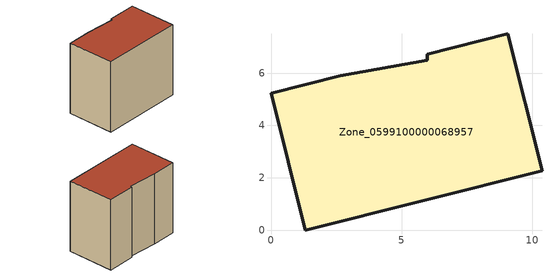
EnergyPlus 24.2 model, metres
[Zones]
Zone_0599100000068957
 floor ground (C_G): 5.98,6.73 9.06,7.5 10.37,2.26 1.3,0 0,5.23 2.66,5.89 5.98,6.49 z0
 wall outside (C_F): 1.3,0 10.37,2.26 9.06,7.5 5.98,6.73 5.98,6.49 2.66,5.89 0,5.23 1.3,0 z0:8.24
 roof outside (C_R): 9.06,7.5 5.98,6.73 5.98,6.49 2.66,5.89 0,5.23 1.3,0 10.37,2.26 z8.24
[BUILDING]
Pand.0599100000068957: North Axis=0; Terrain=City; Loads Convergence Tolerance Value=0.04; Temperature Convergence Tolerance Value=0.4; Solar Distribution=FullExterior; Maximum Number of Warmup Days=25; Minimum Number of Warmup Days=1
[Site:Location]
Rotterdam.The.Hague.AP_ZH_NLD Design_Conditions: Latitude=51.96; Longitude=4.45; Time Zone=1; Elevation=-4.5
[SITE:GROUNDTEMPERATURE:BUILDINGSURFACE]
18, 18, 18, 18, 18, 18, 18, 18, 18, 18, 18, 18
[MATERIAL] Thermal Absorptance=0.9; Solar Absorptance=0.7; Visible Absorptance=0.7
Name | Roughness | Thickness | Conductivity | Density | Specific Heat
G.TC.1975-1991 | MediumSmooth | 0.15 | 0.288461 | 540 | 1210
F.TC.1975-1991 | Rough | 0.3 | 0.230769 | 1920 | 840
R.TC.1975-1991 | MediumRough | 0.2 | 0.153846 | 1500 | 1000
[CONSTRUCTION]
C_G: G.TC.1975-1991
C_F: F.TC.1975-1991
C_R: R.TC.1975-1991
[ZONE]
Zone_0599100000068957: Type=1; Multiplier=1; Ceiling Height=Autocalculate; Volume=Autocalculate; Floor Area=autocalculate; Part of Total Floor Area=Yes
[ZONEINFILTRATION:DESIGNFLOWRATE]
Infil_Zone_0599100000068957: Zone or ZoneList or Space or SpaceList=Zone_0599100000068957; Schedule=AlwaysOn; Design Flow Rate Calculation Method=Flow/Area; Flow Rate per Floor Area=0.003; Constant Term Coefficient=1; Temperature Term Coefficient=0; Velocity Term Coefficient=0; Velocity Squared Term Coefficient=0
[HVACTEMPLATE:ZONE:IDEALLOADSAIRSYSTEM]
Zone_0599100000068957: Maximum Heating Supply Air Temperature=50; Minimum Cooling Supply Air Temperature=13; Maximum Heating Supply Air Humidity Ratio=0.0156; Minimum Cooling Supply Air Humidity Ratio=0.0077; Heating Limit=NoLimit; Cooling Limit=NoLimit; Dehumidification Control Type=ConstantSensibleHeatRatio; Cooling Sensible Heat Ratio=0.7; Dehumidification Setpoint=60; Humidification Control Type=None; Humidification Setpoint=30; Outdoor Air Method=None; Outdoor Air Flow Rate per Person=0.00944; Outdoor Air Flow Rate per Zone Floor Area=0; Outdoor Air Flow Rate per Zone=0; Demand Controlled Ventilation Type=None; Outdoor Air Economizer Type=NoEconomizer; Heat Recovery Type=None; Sensible Heat Recovery Effectiveness=0.7; Latent Heat Recovery Effectiveness=0.65
[ZONECONTROL:THERMOSTAT]
ThermostatControl_Zone_0599100000068957: Zone or ZoneList=Zone_0599100000068957; Control Type Schedule=DualSetpointControlType; Control 1=Thermostat_Zone_0599100000068957; Temperature Difference Between Cutout And Setpoint=0
[THERMOSTATSETPOINT:DUALSETPOINT]
Thermostat_Zone_0599100000068957: Heating Setpoint Temperature Schedule=HeatingSetpoint_Zone_0599100000068957; Cooling Setpoint Temperature Schedule=CoolingSetpoint_Zone_0599100000068957
[SCHEDULE:COMPACT]
HeatingSetpoint_Zone_0599100000068957: Through: 12/31, For: AllDays, Until: 24:00, 21
CoolingSetpoint_Zone_0599100000068957: Through: 12/31, For: AllDays, Until: 24:00, 24
DualSetpointControlType: Through: 12/31, For: AllDays, Until: 24:00, 4
AlwaysOn: Through: 12/31, For: AllDays, Until: 24:00, 1
